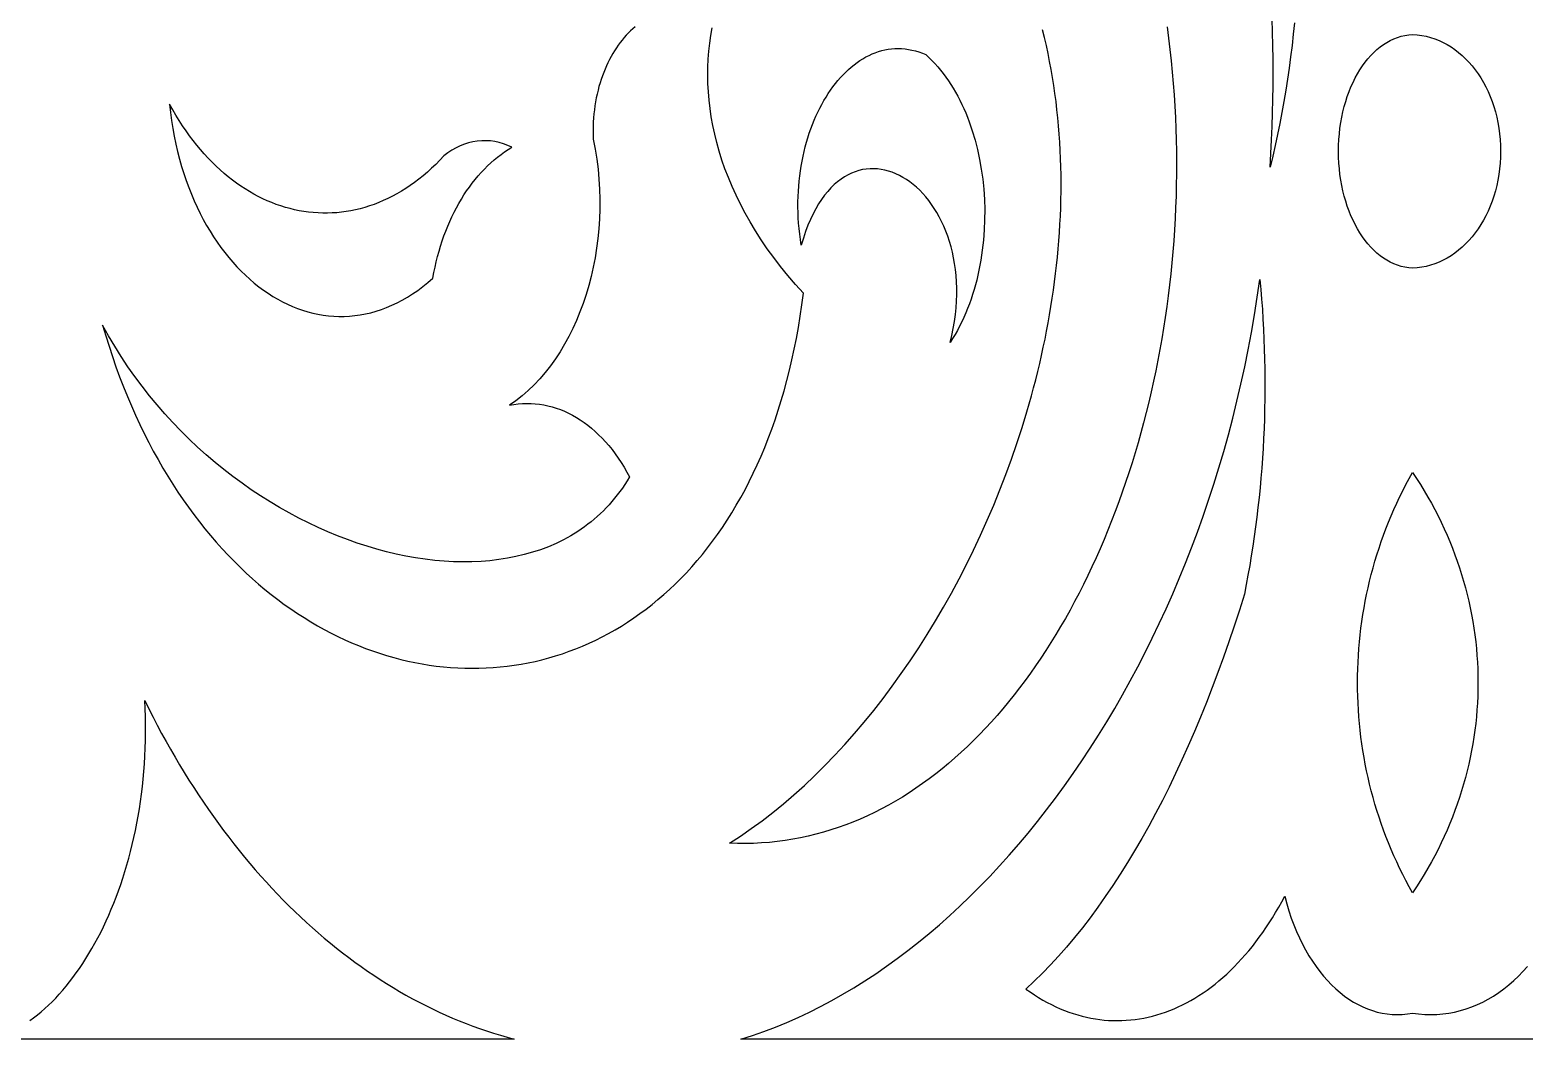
# Model space of a CAD drawing. Extents: x -1145 to -490, y -328 to 327.
# Drawn here: x -1002.2 to -931.7, y 201.7 to 249.3 of the extents above; entities that cross this region are included whole.
import ezdxf

# ---------------------------------------------------------------- set-up
doc = ezdxf.new("R2010")
doc.units = 0
doc.layers.add('LAYER_1', color=18, linetype='CONTINUOUS')

msp = doc.modelspace()

# ---------------------------------------------------------------- linework, layer by layer
at = {"layer": 'LAYER_1'}
for points in [[(-942.554, 249.654), (-942.607, 249.12), (-942.666, 248.587), (-942.732, 248.056), (-942.803, 247.527), (-942.88, 246.999), (-942.962, 246.473), (-943.051, 245.949), (-943.145, 245.427), (-943.245, 244.908), (-943.351, 244.39), (-943.463, 243.875), (-943.581, 243.363), (-943.704, 242.853), (-943.667, 243.494), (-943.635, 244.134), (-943.609, 244.772), (-943.589, 245.41), (-943.574, 246.047), (-943.565, 246.683), (-943.562, 247.317), (-943.564, 247.951), (-943.572, 248.583), (-943.586, 249.213), (-943.605, 249.843)], [(-973.672, 249.477), (-973.884, 249.285), (-974.087, 249.075), (-974.185, 248.964), (-974.281, 248.848), (-974.374, 248.728), (-974.465, 248.604), (-974.553, 248.476), (-974.639, 248.344), (-974.722, 248.208), (-974.801, 248.068), (-974.878, 247.924), (-974.952, 247.777), (-975.022, 247.626), (-975.09, 247.471), (-975.154, 247.313), (-975.214, 247.152), (-975.271, 246.987), (-975.325, 246.819), (-975.375, 246.648), (-975.421, 246.473), (-975.463, 246.296), (-975.501, 246.116), (-975.535, 245.933), (-975.565, 245.747), (-975.591, 245.558), (-975.613, 245.367), (-975.63, 245.173), (-975.643, 244.976), (-975.651, 244.778), (-975.654, 244.576), (-975.653, 244.373), (-975.647, 244.167), (-975.556, 243.697), (-975.481, 243.225), (-975.422, 242.752), (-975.378, 242.279), (-975.35, 241.807), (-975.337, 241.336), (-975.338, 240.867), (-975.354, 240.4), (-975.384, 239.936), (-975.429, 239.477), (-975.488, 239.021), (-975.56, 238.571), (-975.646, 238.126), (-975.746, 237.687), (-975.859, 237.256), (-975.984, 236.832), (-976.123, 236.416), (-976.274, 236.01), (-976.438, 235.613), (-976.613, 235.225), (-976.801, 234.849), (-977.001, 234.484), (-977.212, 234.132), (-977.435, 233.792), (-977.668, 233.465), (-977.913, 233.152), (-978.169, 232.854), (-978.435, 232.572), (-978.712, 232.305), (-978.998, 232.055), (-979.295, 231.822), (-979.602, 231.606), (-979.397, 231.643), (-979.193, 231.67), (-978.989, 231.687), (-978.786, 231.693), (-978.583, 231.69), (-978.382, 231.677), (-978.181, 231.655), (-977.981, 231.622), (-977.782, 231.581), (-977.585, 231.53), (-977.39, 231.469), (-977.196, 231.4), (-977.005, 231.321), (-976.815, 231.233), (-976.628, 231.136), (-976.443, 231.031), (-976.26, 230.917), (-976.081, 230.794), (-975.904, 230.662), (-975.73, 230.522), (-975.559, 230.374), (-975.392, 230.217), (-975.228, 230.053), (-975.068, 229.88), (-974.912, 229.699), (-974.76, 229.511), (-974.612, 229.314), (-974.468, 229.11), (-974.328, 228.898), (-974.194, 228.679), (-974.064, 228.453), (-973.939, 228.219), (-974.046, 228.04), (-974.157, 227.866), (-974.272, 227.697), (-974.39, 227.531), (-974.511, 227.37), (-974.636, 227.213), (-974.764, 227.06), (-974.896, 226.911), (-975.031, 226.766), (-975.169, 226.626), (-975.31, 226.489), (-975.454, 226.357), (-975.601, 226.229), (-975.751, 226.105), (-975.904, 225.985), (-976.06, 225.869), (-976.38, 225.649), (-976.711, 225.445), (-977.052, 225.257), (-977.404, 225.085), (-977.765, 224.929), (-978.134, 224.788), (-978.513, 224.663), (-978.9, 224.553), (-979.295, 224.459), (-979.697, 224.38), (-980.106, 224.316), (-980.521, 224.266), (-980.943, 224.232), (-981.37, 224.213), (-981.803, 224.209), (-982.24, 224.219), (-982.682, 224.243), (-983.128, 224.282), (-983.577, 224.335), (-984.029, 224.402), (-984.485, 224.484), (-984.942, 224.579), (-985.401, 224.689), (-985.862, 224.812), (-986.324, 224.948), (-986.786, 225.099), (-987.248, 225.262), (-987.71, 225.439), (-988.172, 225.63), (-988.632, 225.833), (-989.091, 226.05), (-989.547, 226.279), (-990.001, 226.521), (-990.453, 226.776), (-990.901, 227.044), (-991.345, 227.324), (-991.786, 227.617), (-992.221, 227.921), (-992.652, 228.239), (-993.078, 228.568), (-993.497, 228.909), (-993.91, 229.262), (-994.317, 229.627), (-994.716, 230.003), (-995.108, 230.391), (-995.492, 230.791), (-995.868, 231.202), (-996.234, 231.624), (-996.592, 232.057), (-996.94, 232.502), (-997.277, 232.957), (-997.605, 233.423), (-997.921, 233.9), (-998.226, 234.388), (-998.519, 234.886), (-998.8, 235.394), (-998.652, 234.889), (-998.498, 234.391), (-998.337, 233.902), (-998.17, 233.42), (-997.998, 232.946), (-997.819, 232.48), (-997.634, 232.022), (-997.444, 231.572), (-997.248, 231.13), (-997.046, 230.695), (-996.839, 230.269), (-996.627, 229.85), (-996.41, 229.44), (-996.187, 229.037), (-995.96, 228.643), (-995.727, 228.256), (-995.49, 227.878), (-995.248, 227.507), (-995.002, 227.144), (-994.751, 226.79), (-994.496, 226.443), (-994.237, 226.104), (-993.974, 225.774), (-993.706, 225.451), (-993.435, 225.136), (-993.16, 224.83), (-992.882, 224.531), (-992.6, 224.241), (-992.314, 223.958), (-992.026, 223.684), (-991.734, 223.417), (-991.439, 223.159), (-991.141, 222.909), (-990.84, 222.667), (-990.536, 222.433), (-990.23, 222.207), (-989.921, 221.989), (-989.61, 221.779), (-989.297, 221.578), (-988.981, 221.384), (-988.663, 221.199), (-988.344, 221.021), (-988.022, 220.852), (-987.699, 220.691), (-987.374, 220.538), (-987.048, 220.394), (-986.72, 220.257), (-986.391, 220.129), (-986.06, 220.009), (-985.729, 219.897), (-985.397, 219.793), (-985.063, 219.697), (-984.729, 219.61), (-984.395, 219.531), (-984.06, 219.46), (-983.724, 219.397), (-983.388, 219.343), (-983.052, 219.296), (-982.716, 219.258), (-982.38, 219.228), (-982.045, 219.207), (-981.709, 219.194), (-981.374, 219.188), (-981.039, 219.192), (-980.705, 219.203), (-980.372, 219.223), (-980.039, 219.251), (-979.707, 219.288), (-979.377, 219.332), (-979.047, 219.385), (-978.719, 219.447), (-978.392, 219.516), (-978.067, 219.594), (-977.743, 219.68), (-977.421, 219.775), (-977.101, 219.878), (-976.783, 219.989), (-976.467, 220.109), (-976.152, 220.237), (-975.841, 220.374), (-975.531, 220.518), (-975.224, 220.672), (-974.92, 220.833), (-974.618, 221.003), (-974.32, 221.182), (-974.024, 221.369), (-973.731, 221.564), (-973.441, 221.767), (-973.155, 221.98), (-972.872, 222.2), (-972.593, 222.429), (-972.317, 222.666), (-972.045, 222.912), (-971.776, 223.167), (-971.512, 223.43), (-971.252, 223.701), (-970.995, 223.981), (-970.743, 224.269), (-970.496, 224.566), (-970.253, 224.871), (-970.015, 225.185), (-969.781, 225.507), (-969.552, 225.838), (-969.328, 226.177), (-969.109, 226.525), (-968.896, 226.881), (-968.687, 227.246), (-968.484, 227.62), (-968.287, 228.002), (-968.095, 228.392), (-967.908, 228.791), (-967.728, 229.199), (-967.554, 229.616), (-967.385, 230.04), (-967.223, 230.474), (-967.067, 230.916), (-966.918, 231.367), (-966.775, 231.826), (-966.638, 232.294), (-966.508, 232.771), (-966.386, 233.256), (-966.27, 233.75), (-966.161, 234.252), (-966.059, 234.764), (-965.965, 235.283), (-965.878, 235.812), (-965.798, 236.349), (-965.726, 236.895), (-966.104, 237.314), (-966.462, 237.733), (-966.803, 238.153), (-967.126, 238.574), (-967.431, 238.995), (-967.719, 239.416), (-967.99, 239.837), (-968.244, 240.258), (-968.481, 240.679), (-968.703, 241.098), (-968.908, 241.517), (-969.097, 241.935), (-969.271, 242.352), (-969.429, 242.767), (-969.573, 243.181), (-969.702, 243.593), (-969.816, 244.003), (-969.916, 244.41), (-970.002, 244.816), (-970.074, 245.218), (-970.133, 245.618), (-970.178, 246.015), (-970.211, 246.409), (-970.231, 246.8), (-970.238, 247.186), (-970.234, 247.57), (-970.217, 247.949), (-970.188, 248.324), (-970.149, 248.695), (-970.097, 249.061), (-970.036, 249.422)], [(-948.565, 249.477), (-948.495, 248.942), (-948.43, 248.407), (-948.372, 247.872), (-948.32, 247.336), (-948.275, 246.801), (-948.235, 246.266), (-948.201, 245.731), (-948.173, 245.196), (-948.152, 244.662), (-948.136, 244.129), (-948.126, 243.596), (-948.121, 243.064), (-948.123, 242.532), (-948.13, 242.002), (-948.143, 241.473), (-948.162, 240.945), (-948.186, 240.418), (-948.216, 239.892), (-948.252, 239.368), (-948.293, 238.846), (-948.339, 238.325), (-948.391, 237.806), (-948.449, 237.289), (-948.512, 236.774), (-948.58, 236.261), (-948.653, 235.75), (-948.732, 235.241), (-948.816, 234.735), (-948.905, 234.231), (-949, 233.73), (-949.099, 233.232), (-949.204, 232.736), (-949.313, 232.243), (-949.428, 231.753), (-949.548, 231.267), (-949.672, 230.783), (-949.802, 230.303), (-949.936, 229.826), (-950.075, 229.353), (-950.219, 228.883), (-950.368, 228.417), (-950.521, 227.954), (-950.679, 227.496), (-950.842, 227.042), (-951.009, 226.591), (-951.181, 226.145), (-951.358, 225.704), (-951.538, 225.266), (-951.724, 224.834), (-951.914, 224.405), (-952.108, 223.982), (-952.306, 223.563), (-952.509, 223.149), (-952.716, 222.741), (-952.928, 222.337), (-953.143, 221.939), (-953.363, 221.545), (-953.587, 221.158), (-953.815, 220.776), (-954.047, 220.399), (-954.283, 220.028), (-954.523, 219.663), (-954.767, 219.304), (-955.015, 218.951), (-955.266, 218.604), (-955.522, 218.264), (-955.781, 217.929), (-956.044, 217.602), (-956.311, 217.28), (-956.582, 216.966), (-956.856, 216.658), (-957.133, 216.357), (-957.415, 216.062), (-957.7, 215.775), (-957.988, 215.495), (-958.28, 215.223), (-958.575, 214.957), (-958.873, 214.699), (-959.175, 214.449), (-959.481, 214.206), (-959.789, 213.971), (-960.101, 213.744), (-960.416, 213.525), (-960.734, 213.314), (-961.055, 213.111), (-961.38, 212.917), (-961.707, 212.73), (-962.037, 212.553), (-962.371, 212.383), (-962.707, 212.223), (-963.046, 212.071), (-963.389, 211.928), (-963.733, 211.794), (-964.081, 211.669), (-964.432, 211.554), (-964.785, 211.447), (-965.141, 211.35), (-965.499, 211.263), (-965.86, 211.185), (-966.224, 211.116), (-966.59, 211.058), (-966.959, 211.009), (-967.33, 210.971), (-967.704, 210.942), (-968.08, 210.924), (-968.458, 210.916), (-968.839, 210.918), (-969.222, 210.931), (-968.704, 211.264), (-968.191, 211.617), (-967.68, 211.988), (-967.174, 212.379), (-966.673, 212.787), (-966.176, 213.213), (-965.684, 213.656), (-965.198, 214.116), (-964.717, 214.592), (-964.242, 215.084), (-963.773, 215.592), (-963.311, 216.114), (-962.855, 216.652), (-962.407, 217.203), (-961.966, 217.769), (-961.533, 218.347), (-961.108, 218.939), (-960.691, 219.543), (-960.283, 220.159), (-959.884, 220.787), (-959.495, 221.426), (-959.114, 222.075), (-958.744, 222.735), (-958.384, 223.405), (-958.034, 224.084), (-957.695, 224.772), (-957.367, 225.469), (-957.05, 226.174), (-956.745, 226.887), (-956.453, 227.606), (-956.172, 228.333), (-955.904, 229.066), (-955.649, 229.805), (-955.407, 230.55), (-955.178, 231.3), (-954.964, 232.054), (-954.862, 232.433), (-954.763, 232.813), (-954.668, 233.194), (-954.577, 233.576), (-954.49, 233.958), (-954.406, 234.342), (-954.326, 234.726), (-954.249, 235.11), (-954.177, 235.496), (-954.108, 235.882), (-954.044, 236.268), (-953.983, 236.655), (-953.926, 237.043), (-953.873, 237.43), (-953.825, 237.818), (-953.78, 238.207), (-953.74, 238.595), (-953.703, 238.984), (-953.671, 239.373), (-953.643, 239.761), (-953.62, 240.15), (-953.601, 240.539), (-953.586, 240.927), (-953.575, 241.316), (-953.569, 241.704), (-953.568, 242.092), (-953.57, 242.479), (-953.578, 242.866), (-953.59, 243.253), (-953.607, 243.639), (-953.628, 244.024), (-953.654, 244.409), (-953.685, 244.794), (-953.72, 245.177), (-953.761, 245.56), (-953.806, 245.942), (-953.856, 246.323), (-953.911, 246.703), (-953.971, 247.082), (-954.036, 247.46), (-954.106, 247.837), (-954.181, 248.213), (-954.262, 248.588), (-954.347, 248.961), (-954.438, 249.333)], [(-899.265, 201.683), (-936.98, 201.683), (-968.675, 201.683), (-968.132, 201.857), (-967.59, 202.047), (-967.051, 202.252), (-966.514, 202.472), (-965.979, 202.708), (-965.446, 202.959), (-964.916, 203.225), (-964.39, 203.505), (-963.866, 203.8), (-963.345, 204.11), (-962.827, 204.433), (-962.313, 204.771), (-961.803, 205.123), (-961.296, 205.488), (-960.793, 205.867), (-960.294, 206.259), (-959.8, 206.665), (-959.31, 207.083), (-958.824, 207.515), (-958.343, 207.959), (-957.867, 208.416), (-957.396, 208.885), (-956.93, 209.366), (-956.469, 209.86), (-956.014, 210.365), (-955.564, 210.882), (-955.121, 211.411), (-954.683, 211.95), (-954.251, 212.502), (-953.826, 213.064), (-953.407, 213.637), (-952.994, 214.22), (-952.588, 214.815), (-952.189, 215.419), (-951.797, 216.034), (-951.413, 216.659), (-951.035, 217.294), (-950.665, 217.938), (-950.303, 218.592), (-949.948, 219.255), (-949.602, 219.928), (-949.263, 220.609), (-948.933, 221.3), (-948.611, 221.999), (-948.298, 222.706), (-947.994, 223.422), (-947.698, 224.146), (-947.412, 224.878), (-947.135, 225.618), (-946.867, 226.366), (-946.608, 227.121), (-946.359, 227.883), (-946.12, 228.653), (-945.892, 229.43), (-945.673, 230.213), (-945.464, 231.003), (-945.266, 231.8), (-945.079, 232.603), (-944.902, 233.412), (-944.736, 234.227), (-944.581, 235.048), (-944.438, 235.875), (-944.305, 236.707), (-944.185, 237.544), (-944.142, 237.077), (-944.103, 236.608), (-944.069, 236.14), (-944.039, 235.67), (-944.014, 235.201), (-943.992, 234.731), (-943.975, 234.261), (-943.962, 233.79), (-943.953, 233.32), (-943.949, 232.85), (-943.949, 232.38), (-943.953, 231.91), (-943.961, 231.441), (-943.974, 230.972), (-943.99, 230.503), (-944.011, 230.035), (-944.036, 229.568), (-944.066, 229.101), (-944.099, 228.635), (-944.137, 228.17), (-944.179, 227.706), (-944.225, 227.243), (-944.276, 226.781), (-944.33, 226.321), (-944.389, 225.861), (-944.452, 225.403), (-944.519, 224.947), (-944.591, 224.492), (-944.666, 224.038), (-944.746, 223.587), (-944.83, 223.137), (-944.918, 222.689), (-945.153, 221.932), (-945.396, 221.183), (-945.645, 220.442), (-945.9, 219.711), (-946.162, 218.989), (-946.43, 218.276), (-946.704, 217.574), (-946.985, 216.881), (-947.271, 216.199), (-947.563, 215.527), (-947.861, 214.867), (-948.164, 214.217), (-948.473, 213.58), (-948.787, 212.954), (-949.107, 212.34), (-949.431, 211.739), (-949.761, 211.15), (-950.095, 210.575), (-950.434, 210.013), (-950.778, 209.464), (-951.127, 208.929), (-951.48, 208.409), (-951.837, 207.903), (-952.198, 207.411), (-952.564, 206.935), (-952.933, 206.474), (-953.307, 206.029), (-953.684, 205.599), (-954.064, 205.186), (-954.449, 204.789), (-954.836, 204.41), (-955.227, 204.047), (-955.028, 203.906), (-954.828, 203.772), (-954.627, 203.645), (-954.425, 203.526), (-954.222, 203.413), (-954.018, 203.308), (-953.814, 203.209), (-953.608, 203.118), (-953.402, 203.033), (-953.196, 202.956), (-952.989, 202.885), (-952.781, 202.822), (-952.573, 202.765), (-952.365, 202.715), (-952.157, 202.672), (-951.948, 202.635), (-951.74, 202.606), (-951.531, 202.583), (-951.322, 202.567), (-951.113, 202.557), (-950.905, 202.555), (-950.696, 202.559), (-950.488, 202.569), (-950.281, 202.586), (-950.074, 202.61), (-949.867, 202.64), (-949.66, 202.677), (-949.455, 202.721), (-949.25, 202.771), (-949.046, 202.827), (-948.842, 202.89), (-948.64, 202.959), (-948.438, 203.035), (-948.237, 203.117), (-948.038, 203.205), (-947.84, 203.3), (-947.642, 203.401), (-947.447, 203.508), (-947.252, 203.622), (-947.059, 203.742), (-946.867, 203.868), (-946.677, 204), (-946.488, 204.138), (-946.301, 204.283), (-946.116, 204.433), (-945.933, 204.59), (-945.751, 204.753), (-945.572, 204.922), (-945.394, 205.097), (-945.219, 205.277), (-945.045, 205.464), (-944.874, 205.657), (-944.705, 205.856), (-944.538, 206.06), (-944.374, 206.271), (-944.212, 206.487), (-944.053, 206.709), (-943.897, 206.937), (-943.743, 207.171), (-943.591, 207.411), (-943.443, 207.656), (-943.297, 207.907), (-943.154, 208.164), (-943.015, 208.426), (-942.919, 208.074), (-942.815, 207.732), (-942.703, 207.399), (-942.583, 207.076), (-942.455, 206.764), (-942.319, 206.462), (-942.176, 206.17), (-942.026, 205.889), (-941.869, 205.619), (-941.705, 205.36), (-941.536, 205.113), (-941.36, 204.877), (-941.178, 204.653), (-940.991, 204.441), (-940.799, 204.242), (-940.602, 204.054), (-940.4, 203.879), (-940.193, 203.717), (-939.983, 203.568), (-939.768, 203.433), (-939.55, 203.31), (-939.328, 203.202), (-939.103, 203.107), (-938.875, 203.026), (-938.645, 202.96), (-938.412, 202.908), (-938.177, 202.87), (-937.94, 202.847), (-937.702, 202.84), (-937.462, 202.848), (-937.221, 202.871), (-936.98, 202.91), (-936.692, 202.871), (-936.406, 202.848), (-936.12, 202.84), (-935.837, 202.847), (-935.555, 202.87), (-935.275, 202.908), (-934.998, 202.96), (-934.724, 203.026), (-934.453, 203.107), (-934.186, 203.202), (-933.922, 203.31), (-933.662, 203.433), (-933.407, 203.568), (-933.156, 203.717), (-932.911, 203.879), (-932.67, 204.054), (-932.436, 204.242), (-932.207, 204.441), (-931.984, 204.653), (-931.769, 204.877), (-931.559, 205.113)], [(-1002.236, 202.556), (-1002.057, 202.686), (-1001.879, 202.824), (-1001.703, 202.97), (-1001.528, 203.122), (-1001.355, 203.282), (-1001.184, 203.449), (-1001.015, 203.622), (-1000.848, 203.803), (-1000.683, 203.99), (-1000.52, 204.184), (-1000.359, 204.384), (-1000.2, 204.591), (-1000.044, 204.804), (-999.891, 205.023), (-999.74, 205.249), (-999.591, 205.48), (-999.446, 205.717), (-999.303, 205.96), (-999.163, 206.209), (-999.027, 206.463), (-998.893, 206.722), (-998.763, 206.987), (-998.636, 207.258), (-998.512, 207.533), (-998.392, 207.813), (-998.275, 208.099), (-998.162, 208.389), (-998.053, 208.684), (-997.948, 208.983), (-997.846, 209.287), (-997.749, 209.596), (-997.655, 209.909), (-997.566, 210.225), (-997.481, 210.546), (-997.401, 210.871), (-997.325, 211.2), (-997.253, 211.533), (-997.186, 211.869), (-997.124, 212.209), (-997.066, 212.553), (-997.014, 212.899), (-996.966, 213.249), (-996.924, 213.602), (-996.886, 213.958), (-996.854, 214.318), (-996.827, 214.679), (-996.806, 215.044), (-996.79, 215.411), (-996.78, 215.781), (-996.775, 216.153), (-996.776, 216.528), (-996.783, 216.904), (-996.796, 217.283), (-996.815, 217.664), (-996.62, 217.27), (-996.422, 216.881), (-996.22, 216.495), (-996.016, 216.114), (-995.809, 215.737), (-995.598, 215.363), (-995.385, 214.994), (-995.169, 214.629), (-994.95, 214.269), (-994.728, 213.912), (-994.503, 213.56), (-994.275, 213.212), (-994.045, 212.868), (-993.812, 212.529), (-993.576, 212.194), (-993.337, 211.863), (-993.096, 211.537), (-992.852, 211.215), (-992.606, 210.898), (-992.357, 210.585), (-992.105, 210.277), (-991.852, 209.973), (-991.595, 209.674), (-991.336, 209.379), (-991.075, 209.09), (-990.812, 208.804), (-990.546, 208.524), (-990.278, 208.248), (-990.007, 207.977), (-989.735, 207.71), (-989.46, 207.449), (-989.183, 207.192), (-988.904, 206.94), (-988.623, 206.693), (-988.34, 206.451), (-988.054, 206.214), (-987.767, 205.981), (-987.478, 205.754), (-987.187, 205.532), (-986.894, 205.315), (-986.599, 205.102), (-986.302, 204.895), (-986.003, 204.693), (-985.703, 204.497), (-985.401, 204.305), (-985.097, 204.118), (-984.792, 203.937), (-984.485, 203.761), (-984.176, 203.59), (-983.865, 203.425), (-983.554, 203.265), (-983.24, 203.11), (-982.925, 202.961), (-982.609, 202.817), (-982.291, 202.678), (-981.972, 202.545), (-981.651, 202.418), (-981.33, 202.296), (-981.007, 202.179), (-980.682, 202.068), (-980.357, 201.963), (-980.03, 201.864), (-979.702, 201.77), (-979.373, 201.681), (-1004.089, 201.683)]]:
    msp.add_lwpolyline(points, dxfattribs=at)
for points in [[(-936.98, 238.079), (-937.162, 238.093), (-937.343, 238.121), (-937.52, 238.161), (-937.694, 238.215), (-937.865, 238.281), (-938.032, 238.36), (-938.195, 238.45), (-938.355, 238.552), (-938.51, 238.665), (-938.661, 238.789), (-938.807, 238.923), (-938.949, 239.067), (-939.085, 239.222), (-939.217, 239.386), (-939.343, 239.559), (-939.464, 239.741), (-939.579, 239.932), (-939.687, 240.131), (-939.79, 240.337), (-939.887, 240.552), (-939.976, 240.773), (-940.059, 241.002), (-940.136, 241.237), (-940.205, 241.478), (-940.266, 241.725), (-940.32, 241.978), (-940.366, 242.236), (-940.405, 242.499), (-940.435, 242.766), (-940.457, 243.038), (-940.47, 243.314), (-940.474, 243.593), (-940.47, 243.872), (-940.457, 244.148), (-940.435, 244.42), (-940.405, 244.687), (-940.366, 244.95), (-940.32, 245.208), (-940.266, 245.461), (-940.205, 245.708), (-940.136, 245.949), (-940.059, 246.184), (-939.976, 246.413), (-939.887, 246.634), (-939.79, 246.848), (-939.687, 247.055), (-939.579, 247.254), (-939.464, 247.445), (-939.343, 247.627), (-939.217, 247.8), (-939.085, 247.964), (-938.949, 248.118), (-938.807, 248.263), (-938.661, 248.397), (-938.51, 248.521), (-938.355, 248.634), (-938.195, 248.736), (-938.032, 248.826), (-937.865, 248.904), (-937.694, 248.971), (-937.52, 249.024), (-937.343, 249.065), (-937.162, 249.093), (-936.98, 249.107), (-936.762, 249.093), (-936.548, 249.065), (-936.337, 249.024), (-936.13, 248.971), (-935.927, 248.904), (-935.728, 248.826), (-935.534, 248.736), (-935.344, 248.634), (-935.159, 248.521), (-934.98, 248.397), (-934.806, 248.263), (-934.637, 248.118), (-934.474, 247.964), (-934.318, 247.8), (-934.168, 247.627), (-934.024, 247.445), (-933.888, 247.254), (-933.758, 247.055), (-933.636, 246.848), (-933.521, 246.634), (-933.414, 246.413), (-933.316, 246.184), (-933.225, 245.949), (-933.143, 245.708), (-933.07, 245.461), (-933.006, 245.208), (-932.95, 244.95), (-932.905, 244.687), (-932.869, 244.42), (-932.843, 244.148), (-932.827, 243.872), (-932.822, 243.593), (-932.827, 243.314), (-932.843, 243.038), (-932.869, 242.766), (-932.905, 242.499), (-932.95, 242.236), (-933.006, 241.978), (-933.07, 241.725), (-933.143, 241.478), (-933.225, 241.237), (-933.316, 241.002), (-933.414, 240.773), (-933.521, 240.552), (-933.636, 240.337), (-933.758, 240.131), (-933.888, 239.932), (-934.024, 239.741), (-934.168, 239.559), (-934.318, 239.386), (-934.474, 239.222), (-934.637, 239.067), (-934.806, 238.923), (-934.98, 238.789), (-935.159, 238.665), (-935.344, 238.552), (-935.534, 238.45), (-935.728, 238.36), (-935.927, 238.281), (-936.13, 238.215), (-936.337, 238.161), (-936.548, 238.121), (-936.762, 238.093)], [(-965.829, 239.171), (-965.869, 239.431), (-965.903, 239.689), (-965.931, 239.946), (-965.953, 240.202), (-965.969, 240.457), (-965.979, 240.71), (-965.984, 240.961), (-965.984, 241.211), (-965.978, 241.459), (-965.967, 241.705), (-965.95, 241.949), (-965.929, 242.19), (-965.902, 242.43), (-965.87, 242.666), (-965.834, 242.9), (-965.792, 243.131), (-965.746, 243.359), (-965.696, 243.583), (-965.641, 243.805), (-965.581, 244.023), (-965.517, 244.238), (-965.449, 244.449), (-965.377, 244.656), (-965.3, 244.859), (-965.22, 245.058), (-965.136, 245.253), (-965.048, 245.443), (-964.956, 245.629), (-964.861, 245.81), (-964.762, 245.987), (-964.66, 246.158), (-964.554, 246.325), (-964.445, 246.486), (-964.333, 246.642), (-964.218, 246.793), (-964.1, 246.938), (-963.979, 247.077), (-963.855, 247.21), (-963.729, 247.338), (-963.599, 247.459), (-963.468, 247.574), (-963.334, 247.682), (-963.197, 247.784), (-963.059, 247.879), (-962.918, 247.967), (-962.775, 248.049), (-962.63, 248.123), (-962.483, 248.19), (-962.334, 248.249), (-962.184, 248.301), (-962.032, 248.346), (-961.878, 248.382), (-961.724, 248.411), (-961.567, 248.431), (-961.41, 248.443), (-961.251, 248.447), (-961.091, 248.442), (-960.93, 248.429), (-960.768, 248.407), (-960.606, 248.376), (-960.442, 248.336), (-960.278, 248.287), (-960.114, 248.228), (-959.949, 248.16), (-959.803, 248.025), (-959.66, 247.884), (-959.521, 247.737), (-959.386, 247.586), (-959.255, 247.429), (-959.128, 247.267), (-959.004, 247.1), (-958.885, 246.929), (-958.769, 246.753), (-958.658, 246.573), (-958.55, 246.388), (-958.446, 246.199), (-958.346, 246.007), (-958.25, 245.81), (-958.158, 245.61), (-958.07, 245.407), (-957.987, 245.2), (-957.907, 244.99), (-957.759, 244.562), (-957.628, 244.122), (-957.513, 243.673), (-957.414, 243.215), (-957.332, 242.751), (-957.267, 242.28), (-957.218, 241.805), (-957.186, 241.326), (-957.171, 240.845), (-957.174, 240.363), (-957.193, 239.881), (-957.23, 239.401), (-957.284, 238.923), (-957.355, 238.449), (-957.445, 237.98), (-957.551, 237.518), (-957.611, 237.289), (-957.676, 237.063), (-957.745, 236.839), (-957.818, 236.617), (-957.896, 236.398), (-957.979, 236.181), (-958.066, 235.967), (-958.157, 235.756), (-958.254, 235.548), (-958.354, 235.344), (-958.459, 235.142), (-958.569, 234.945), (-958.684, 234.751), (-958.803, 234.561), (-958.722, 234.899), (-958.654, 235.232), (-958.598, 235.561), (-958.554, 235.886), (-958.521, 236.205), (-958.5, 236.52), (-958.489, 236.829), (-958.489, 237.133), (-958.5, 237.431), (-958.52, 237.724), (-958.55, 238.01), (-958.59, 238.29), (-958.638, 238.564), (-958.695, 238.831), (-958.761, 239.091), (-958.835, 239.344), (-958.916, 239.59), (-959.005, 239.828), (-959.102, 240.058), (-959.205, 240.281), (-959.314, 240.496), (-959.43, 240.702), (-959.552, 240.9), (-959.68, 241.089), (-959.813, 241.269), (-959.95, 241.44), (-960.093, 241.602), (-960.24, 241.754), (-960.391, 241.897), (-960.546, 242.029), (-960.704, 242.152), (-960.865, 242.264), (-961.03, 242.365), (-961.196, 242.456), (-961.365, 242.536), (-961.536, 242.605), (-961.708, 242.662), (-961.882, 242.708), (-962.057, 242.742), (-962.232, 242.764), (-962.408, 242.774), (-962.584, 242.771), (-962.759, 242.756), (-962.934, 242.728), (-963.108, 242.687), (-963.281, 242.633), (-963.452, 242.566), (-963.621, 242.485), (-963.788, 242.39), (-963.953, 242.281), (-964.115, 242.158), (-964.274, 242.02), (-964.43, 241.868), (-964.582, 241.701), (-964.73, 241.519), (-964.873, 241.322), (-965.012, 241.109), (-965.146, 240.881), (-965.275, 240.637), (-965.398, 240.377), (-965.515, 240.1), (-965.626, 239.807), (-965.731, 239.498)], [(-979.483, 243.782), (-979.683, 243.874), (-979.885, 243.95), (-980.089, 244.01), (-980.294, 244.055), (-980.5, 244.083), (-980.706, 244.096), (-980.912, 244.094), (-981.118, 244.075), (-981.323, 244.041), (-981.526, 243.992), (-981.727, 243.928), (-981.927, 243.847), (-982.123, 243.752), (-982.316, 243.642), (-982.506, 243.516), (-982.692, 243.375), (-982.883, 243.173), (-983.077, 242.978), (-983.273, 242.792), (-983.471, 242.614), (-983.671, 242.443), (-983.874, 242.281), (-984.078, 242.126), (-984.284, 241.98), (-984.492, 241.841), (-984.702, 241.711), (-984.913, 241.588), (-985.125, 241.473), (-985.339, 241.365), (-985.554, 241.266), (-985.77, 241.174), (-985.988, 241.09), (-986.206, 241.014), (-986.425, 240.946), (-986.644, 240.885), (-986.864, 240.832), (-987.085, 240.787), (-987.306, 240.749), (-987.528, 240.719), (-987.75, 240.697), (-987.971, 240.682), (-988.193, 240.675), (-988.415, 240.675), (-988.636, 240.683), (-988.858, 240.698), (-989.079, 240.721), (-989.299, 240.751), (-989.519, 240.789), (-989.738, 240.834), (-989.956, 240.887), (-990.174, 240.947), (-990.39, 241.014), (-990.606, 241.089), (-990.82, 241.171), (-991.033, 241.261), (-991.244, 241.357), (-991.454, 241.462), (-991.662, 241.573), (-991.869, 241.691), (-992.074, 241.817), (-992.277, 241.95), (-992.478, 242.091), (-992.677, 242.238), (-992.874, 242.393), (-993.068, 242.554), (-993.26, 242.723), (-993.45, 242.899), (-993.637, 243.082), (-993.821, 243.272), (-994.002, 243.469), (-994.181, 243.673), (-994.356, 243.884), (-994.529, 244.103), (-994.698, 244.328), (-994.864, 244.56), (-995.027, 244.799), (-995.186, 245.044), (-995.341, 245.297), (-995.493, 245.557), (-995.641, 245.823), (-995.597, 245.434), (-995.546, 245.051), (-995.486, 244.674), (-995.418, 244.303), (-995.343, 243.939), (-995.26, 243.581), (-995.169, 243.229), (-995.072, 242.884), (-994.967, 242.546), (-994.855, 242.215), (-994.737, 241.891), (-994.612, 241.573), (-994.481, 241.263), (-994.343, 240.961), (-994.199, 240.666), (-994.05, 240.378), (-993.894, 240.098), (-993.733, 239.825), (-993.567, 239.561), (-993.395, 239.304), (-993.219, 239.056), (-993.037, 238.816), (-992.851, 238.584), (-992.66, 238.361), (-992.465, 238.146), (-992.266, 237.939), (-992.062, 237.742), (-991.855, 237.553), (-991.644, 237.374), (-991.429, 237.203), (-991.211, 237.042), (-990.99, 236.89), (-990.765, 236.747), (-990.538, 236.614), (-990.308, 236.49), (-990.076, 236.377), (-989.841, 236.273), (-989.604, 236.179), (-989.365, 236.095), (-989.124, 236.022), (-988.881, 235.958), (-988.637, 235.906), (-988.391, 235.863), (-988.145, 235.832), (-987.897, 235.811), (-987.648, 235.801), (-987.399, 235.802), (-987.149, 235.814), (-986.898, 235.837), (-986.648, 235.872), (-986.397, 235.917), (-986.147, 235.975), (-985.897, 236.044), (-985.647, 236.125), (-985.398, 236.218), (-985.15, 236.323), (-984.903, 236.439), (-984.657, 236.568), (-984.412, 236.71), (-984.169, 236.864), (-983.928, 237.03), (-983.688, 237.209), (-983.45, 237.4), (-983.214, 237.605), (-983.167, 237.866), (-983.114, 238.123), (-983.056, 238.378), (-982.993, 238.629), (-982.925, 238.876), (-982.852, 239.121), (-982.775, 239.361), (-982.692, 239.597), (-982.605, 239.83), (-982.513, 240.058), (-982.417, 240.283), (-982.316, 240.503), (-982.21, 240.718), (-982.101, 240.929), (-981.987, 241.135), (-981.869, 241.336), (-981.747, 241.532), (-981.621, 241.723), (-981.491, 241.909), (-981.357, 242.089), (-981.22, 242.264), (-981.079, 242.433), (-980.934, 242.596), (-980.786, 242.753), (-980.634, 242.904), (-980.479, 243.049), (-980.321, 243.188), (-980.159, 243.32), (-979.994, 243.446), (-979.827, 243.565), (-979.656, 243.677)], [(-936.98, 208.587), (-937.139, 208.874), (-937.294, 209.164), (-937.444, 209.455), (-937.588, 209.749), (-937.728, 210.044), (-937.862, 210.342), (-937.991, 210.641), (-938.116, 210.942), (-938.235, 211.245), (-938.349, 211.549), (-938.458, 211.855), (-938.562, 212.162), (-938.661, 212.471), (-938.755, 212.781), (-938.843, 213.093), (-938.927, 213.405), (-939.006, 213.719), (-939.079, 214.034), (-939.148, 214.349), (-939.211, 214.666), (-939.269, 214.983), (-939.323, 215.302), (-939.371, 215.621), (-939.414, 215.94), (-939.452, 216.26), (-939.485, 216.581), (-939.513, 216.902), (-939.536, 217.223), (-939.553, 217.545), (-939.566, 217.867), (-939.574, 218.189), (-939.576, 218.511), (-939.574, 218.833), (-939.566, 219.155), (-939.553, 219.477), (-939.536, 219.799), (-939.513, 220.12), (-939.485, 220.441), (-939.452, 220.762), (-939.414, 221.082), (-939.371, 221.402), (-939.323, 221.721), (-939.269, 222.039), (-939.211, 222.356), (-939.148, 222.673), (-939.079, 222.989), (-939.006, 223.303), (-938.927, 223.617), (-938.843, 223.93), (-938.755, 224.241), (-938.661, 224.551), (-938.562, 224.86), (-938.458, 225.167), (-938.349, 225.473), (-938.235, 225.777), (-938.116, 226.08), (-937.991, 226.381), (-937.862, 226.68), (-937.728, 226.978), (-937.588, 227.273), (-937.444, 227.567), (-937.294, 227.859), (-937.139, 228.148), (-936.98, 228.435), (-936.789, 228.148), (-936.605, 227.859), (-936.428, 227.567), (-936.256, 227.273), (-936.09, 226.978), (-935.93, 226.68), (-935.776, 226.381), (-935.628, 226.08), (-935.486, 225.777), (-935.351, 225.473), (-935.221, 225.167), (-935.097, 224.86), (-934.98, 224.551), (-934.868, 224.241), (-934.762, 223.93), (-934.663, 223.617), (-934.569, 223.303), (-934.482, 222.989), (-934.4, 222.673), (-934.325, 222.356), (-934.256, 222.039), (-934.192, 221.721), (-934.135, 221.402), (-934.084, 221.082), (-934.038, 220.762), (-933.999, 220.441), (-933.966, 220.12), (-933.939, 219.799), (-933.918, 219.477), (-933.903, 219.155), (-933.894, 218.833), (-933.891, 218.511), (-933.894, 218.189), (-933.903, 217.867), (-933.918, 217.545), (-933.939, 217.223), (-933.966, 216.902), (-933.999, 216.581), (-934.038, 216.26), (-934.084, 215.94), (-934.135, 215.621), (-934.192, 215.302), (-934.256, 214.983), (-934.325, 214.666), (-934.4, 214.349), (-934.482, 214.034), (-934.569, 213.719), (-934.663, 213.405), (-934.762, 213.093), (-934.868, 212.781), (-934.98, 212.471), (-935.097, 212.162), (-935.221, 211.855), (-935.351, 211.549), (-935.486, 211.245), (-935.628, 210.942), (-935.776, 210.641), (-935.93, 210.342), (-936.09, 210.044), (-936.256, 209.749), (-936.428, 209.455), (-936.605, 209.164), (-936.789, 208.874)]]:
    msp.add_lwpolyline(points, close=True, dxfattribs=at)

doc.saveas('drawing.dxf')
